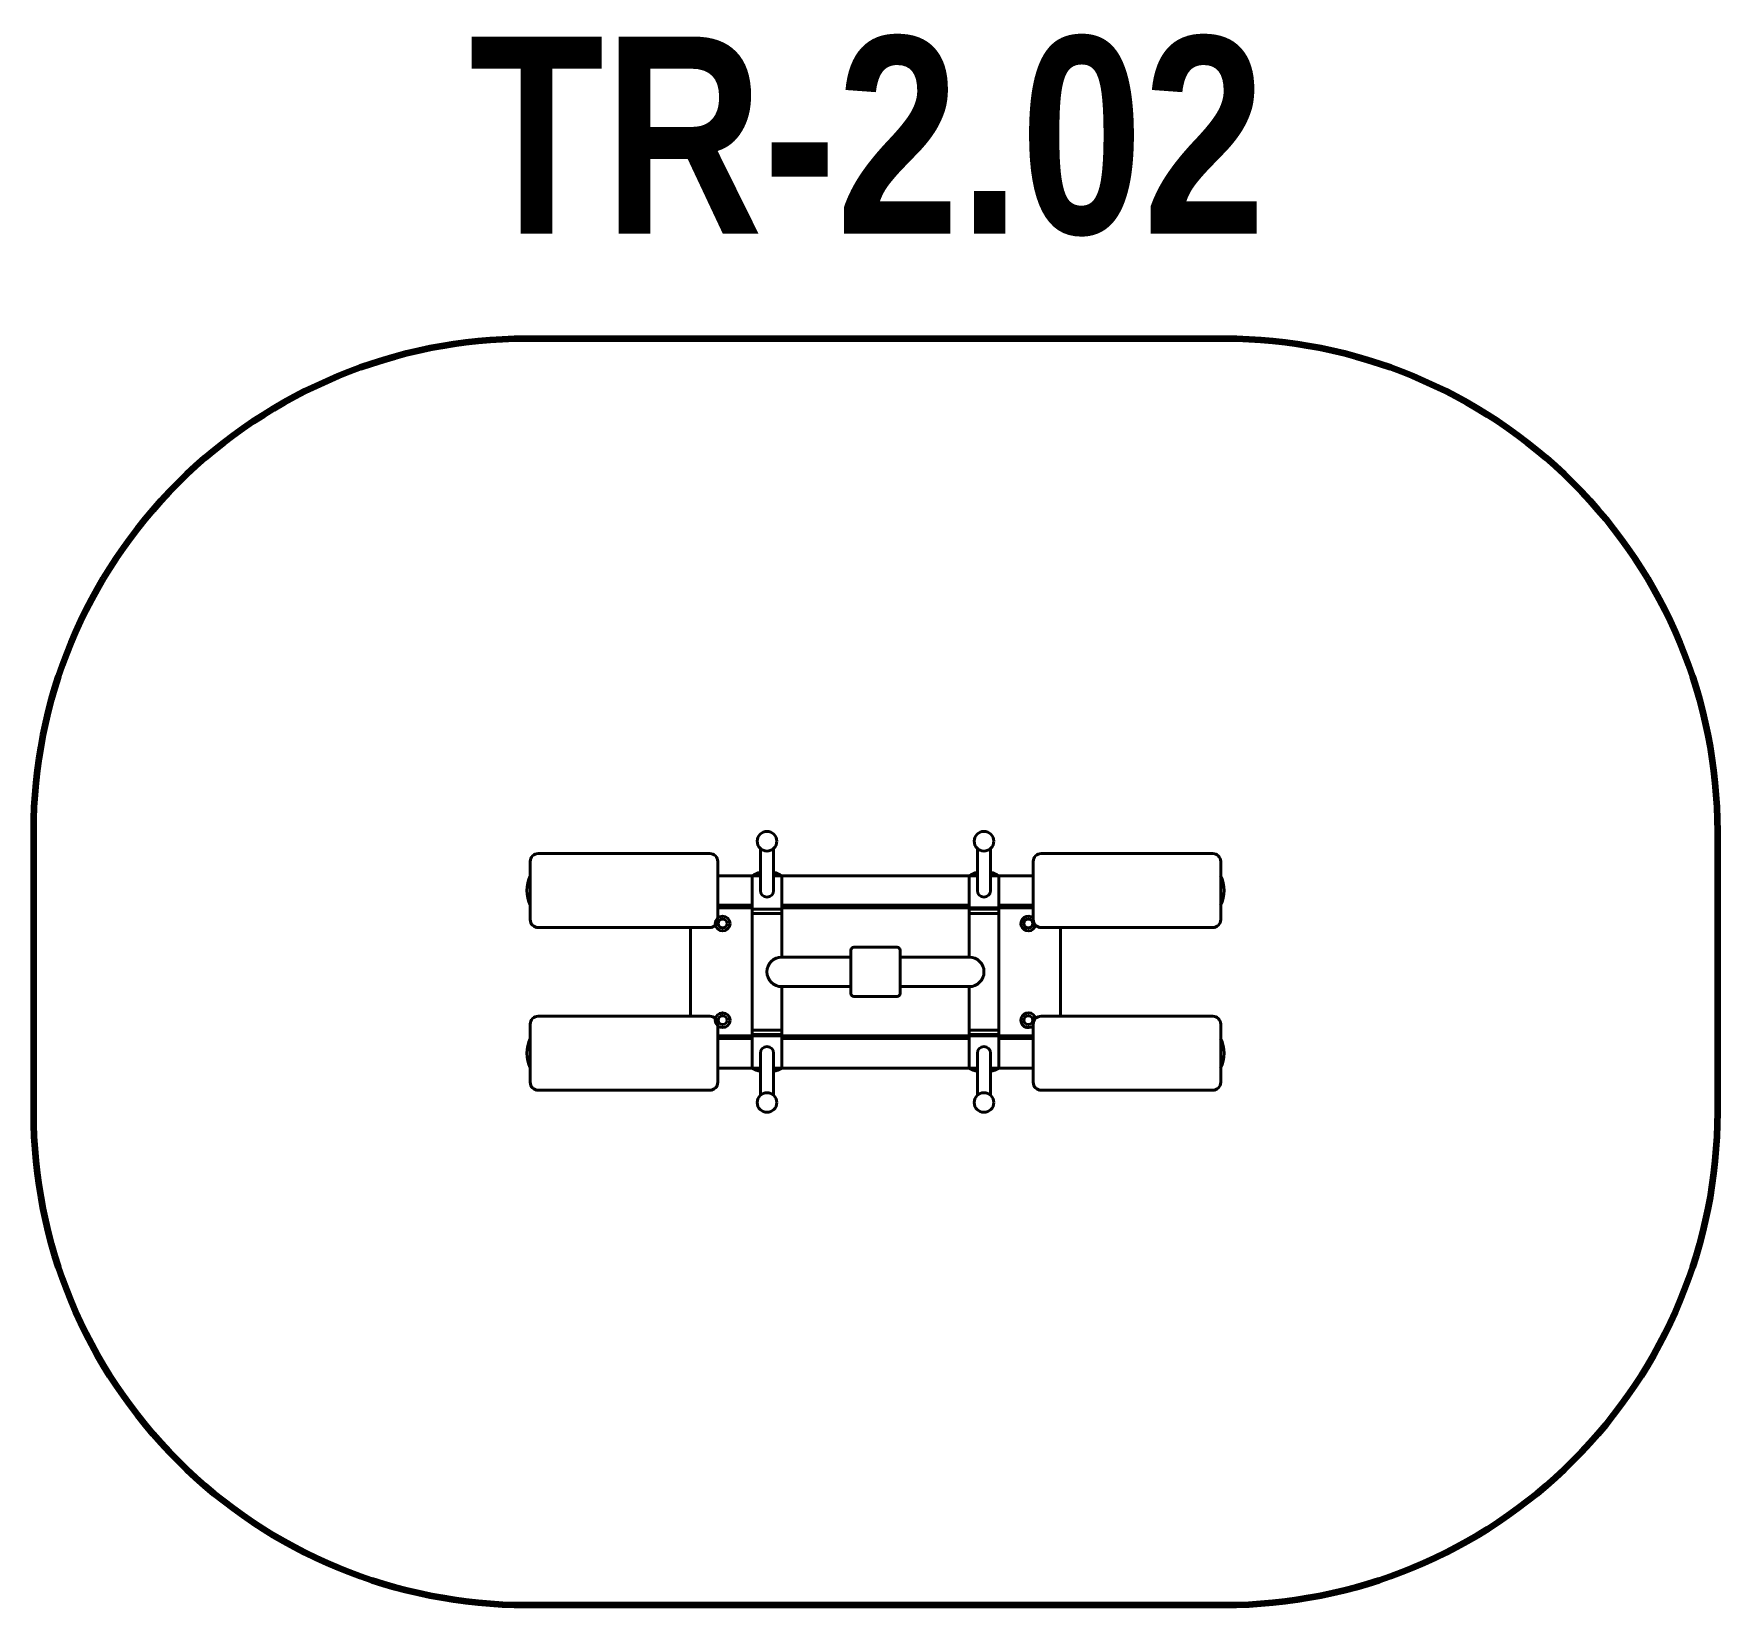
# Model space of a CAD drawing. Header units: millimetres. Extents: x 108122 to 111536, y 1141 to 4329.
import ezdxf

# ---------------------------------------------------------------- set-up
doc = ezdxf.new("R2010")
doc.units = ezdxf.units.MM
doc.layers.add('DiKom', color=7, linetype='Continuous')
doc.styles.add('style1', font='arialbd.ttf', dxfattribs={"width": 0.8})

msp = doc.modelspace()

# ---------------------------------------------------------------- linework, layer by layer
at = {"layer": 'DiKom', "color": 7, "linetype": 'Continuous', "lineweight": 40}
for p, q in [((109492.7, 2666.2), (109144.7, 2666.2)), ((109595.3, 2591.2), (109595.3, 2676.4)), ((109622.1, 2591.2), (109622.1, 2676.4)), ((110035.3, 2591.2), (110035.3, 2676.4)), ((110062.1, 2591.2), (110062.1, 2676.4)), ((110164.7, 2666.2), (110512.7, 2666.2)), ((109128.7, 2650.2), (109128.7, 2532.2)), ((109508.7, 2532.2), (109508.7, 2650.2)), ((110148.7, 2532.2), (110148.7, 2650.2)), ((110528.7, 2650.2), (110528.7, 2532.2)), ((109508.7, 2621.2), (109578.7, 2621.2)), ((109578.7, 2621.2), (109578.7, 2553.2)), ((109578.7, 2621.2), (109595.3, 2621.2)), ((109622.1, 2621.2), (109638.7, 2621.2)), ((109638.7, 2621.2), (109638.7, 2553.2)), ((109638.7, 2621.2), (109828.7, 2621.2)), ((110018.7, 2621.2), (109828.7, 2621.2)), ((110018.7, 2621.2), (110018.7, 2553.2)), ((110035.3, 2621.2), (110018.7, 2621.2)), ((110078.7, 2621.2), (110062.1, 2621.2)), ((110078.7, 2621.2), (110078.7, 2553.2)), ((110148.7, 2621.2), (110078.7, 2621.2)), ((109508.7, 2561.2), (109578.7, 2561.2)), ((109638.7, 2561.2), (109828.7, 2561.2)), ((110018.7, 2561.2), (109828.7, 2561.2)), ((110148.7, 2561.2), (110078.7, 2561.2)), ((109508.7, 2556.2), (109578.7, 2556.2)), ((109578.7, 2553.2), (109638.7, 2553.2)), ((109578.7, 2553.2), (109578.7, 2426.2)), ((109578.7, 2544.6), (109638.7, 2544.6)), ((109638.7, 2556.2), (110148.7, 2556.2)), ((109638.7, 2553.2), (109638.7, 2456.2)), ((110078.7, 2553.2), (110018.7, 2553.2)), ((110018.7, 2553.2), (110018.7, 2456.2)), ((110078.7, 2544.6), (110018.7, 2544.6)), ((110148.7, 2556.2), (110078.7, 2556.2)), ((110078.7, 2553.2), (110078.7, 2426.2)), ((109144.7, 2516.2), (109492.7, 2516.2)), ((109453.7, 2336.2), (109453.7, 2516.2)), ((110512.7, 2516.2), (110164.7, 2516.2)), ((110203.7, 2516.2), (110203.7, 2336.2)), ((109778.7, 2470.2), (109778.7, 2382.2)), ((109872.7, 2476.2), (109784.7, 2476.2)), ((109878.7, 2382.2), (109878.7, 2470.2)), ((109578.7, 2299.2), (109578.7, 2426.2)), ((109638.7, 2456.2), (109778.7, 2456.2)), ((110018.7, 2456.2), (109878.7, 2456.2)), ((110078.7, 2299.2), (110078.7, 2426.2)), ((109638.7, 2299.2), (109638.7, 2396.2)), ((109638.7, 2396.2), (109778.7, 2396.2)), ((110018.7, 2396.2), (109878.7, 2396.2)), ((110018.7, 2299.2), (110018.7, 2396.2)), ((109784.7, 2376.2), (109872.7, 2376.2)), ((109872.7, 2376.2), (109784.7, 2376.2)), ((109144.7, 2336.2), (109492.7, 2336.2)), ((110512.7, 2336.2), (110164.7, 2336.2)), ((109128.7, 2202.2), (109128.7, 2320.2)), ((109508.7, 2320.2), (109508.7, 2202.2)), ((109508.7, 2296.2), (110148.7, 2296.2)), ((109508.7, 2296.2), (109578.7, 2296.2)), ((109508.7, 2291.2), (109578.7, 2291.2)), ((109578.7, 2307.8), (109638.7, 2307.8)), ((109578.7, 2231.2), (109578.7, 2299.2)), ((109578.7, 2299.2), (109638.7, 2299.2)), ((109638.7, 2231.2), (109638.7, 2299.2)), ((109638.7, 2296.2), (110148.7, 2296.2)), ((109638.7, 2291.2), (109828.7, 2291.2)), ((110018.7, 2291.2), (109828.7, 2291.2)), ((110078.7, 2307.8), (110018.7, 2307.8)), ((110018.7, 2231.2), (110018.7, 2299.2)), ((110078.7, 2299.2), (110018.7, 2299.2)), ((110078.7, 2231.2), (110078.7, 2299.2)), ((110148.7, 2296.2), (110078.7, 2296.2)), ((110148.7, 2291.2), (110078.7, 2291.2)), ((110148.7, 2320.2), (110148.7, 2202.2)), ((110528.7, 2202.2), (110528.7, 2320.2)), ((109595.3, 2261.2), (109595.3, 2176)), ((109622.1, 2261.2), (109622.1, 2176)), ((110035.3, 2261.2), (110035.3, 2176)), ((110062.1, 2261.2), (110062.1, 2176)), ((109508.7, 2231.2), (109578.7, 2231.2)), ((109578.7, 2231.2), (109595.3, 2231.2)), ((109622.1, 2231.2), (109638.7, 2231.2)), ((109638.7, 2231.2), (109828.7, 2231.2)), ((110018.7, 2231.2), (109828.7, 2231.2)), ((110035.3, 2231.2), (110018.7, 2231.2)), ((110078.7, 2231.2), (110062.1, 2231.2)), ((110148.7, 2231.2), (110078.7, 2231.2)), ((109492.7, 2186.2), (109144.7, 2186.2)), ((110164.7, 2186.2), (110512.7, 2186.2))]:
    msp.add_line(p, q, dxfattribs=at)
at = {"layer": 'DiKom', "color": 3, "lineweight": 200}
msp.add_lwpolyline([(108121.6, 2141.3), (108121.6, 2711.1, -0.414214), (109121.6, 3711.1), (110535.9, 3711.1, -0.414214), (111535.9, 2711.1), (111535.9, 2141.3, -0.414214), (110535.9, 1141.3), (109121.6, 1141.3, -0.414214)], format="xyb", close=True, dxfattribs=at)
at = {"layer": 'DiKom', "color": 7, "linetype": 'Continuous', "lineweight": 40}
for centre, radius in [((109608.7, 2691.2), 19.9), ((110048.7, 2691.2), 19.9), ((109518.7, 2524.2), 15), ((109518.7, 2524.2), 9), ((110138.7, 2524.2), 9), ((109518.7, 2328.2), 15), ((109518.7, 2328.2), 15), ((109518.7, 2328.2), 9), ((109518.7, 2328.2), 9), ((110138.7, 2328.2), 9), ((110138.7, 2328.2), 9), ((109608.7, 2161.2), 19.9), ((110048.7, 2161.2), 19.9)]:
    msp.add_circle(centre, radius, dxfattribs=at)
for centre, radius, start, end in [((109144.7, 2650.2), 16, 90, 180), ((109492.7, 2650.2), 16, 0, 90), ((110164.7, 2650.2), 16, 90, 180), ((110512.7, 2650.2), 16, 0, 90), ((109188.2, 2591.2), 66.6, 153.2466, 206.7534), ((109608.7, 2571.5), 58.1, 103.3455, 121.1153), ((109608.7, 2571.5), 58.1, 58.8847, 76.6547), ((110048.7, 2571.5), 58.1, 103.3453, 121.1153), ((110048.7, 2571.5), 58.1, 58.8847, 76.6545), ((110469.2, 2591.2), 66.6, 333.2466, 26.7534), ((109608.7, 2591.2), 13.4, 180, 0), ((110048.7, 2591.2), 13.4, 180, 0), ((109144.7, 2532.2), 16, 180, 270), ((109492.7, 2532.2), 16, 270, 0), ((110138.7, 2524.2), 15, 48.1897, 347.4197), ((110164.7, 2532.2), 16, 180, 270), ((110512.7, 2532.2), 16, 270, 0), ((109784.7, 2470.2), 6, 90, 180), ((109872.7, 2470.2), 6, 0, 90), ((109638.7, 2426.2), 30, 90, 180), ((109638.7, 2426.2), 30, 180, 270), ((110018.7, 2426.2), 30, 0, 90), ((110018.7, 2426.2), 30, 270, 0), ((109784.7, 2382.2), 6, 180, 270), ((109784.7, 2382.2), 6, 180, 270), ((109872.7, 2382.2), 6, 270, 0), ((109872.7, 2382.2), 6, 270, 0), ((109144.7, 2320.2), 16, 90, 180), ((109492.7, 2320.2), 16, 0, 90), ((110138.7, 2328.2), 15, 12.5803, 311.8103), ((110138.7, 2328.2), 15, 12.5803, 311.8103), ((110164.7, 2320.2), 16, 90, 180), ((110512.7, 2320.2), 16, 0, 90), ((109188.2, 2261.2), 66.6, 153.2466, 206.7534), ((110469.2, 2261.2), 66.6, 333.2466, 26.7534), ((109608.7, 2261.2), 13.4, 0, 180), ((110048.7, 2261.2), 13.4, 0, 180), ((109608.7, 2280.9), 58.1, 238.8847, 256.6545), ((109608.7, 2280.9), 58.1, 283.3453, 301.1153), ((110048.7, 2280.9), 58.1, 238.8847, 256.6547), ((110048.7, 2280.9), 58.1, 283.3455, 301.1153), ((109144.7, 2202.2), 16, 180, 270), ((109492.7, 2202.2), 16, 270, 0), ((110164.7, 2202.2), 16, 180, 270), ((110512.7, 2202.2), 16, 270, 0)]:
    msp.add_arc(centre, radius, start, end, dxfattribs=at)

# ---------------------------------------------------------------- texts
at = {"layer": 'DiKom', "insert": (109005, 4323.3), "char_height": 400, "attachment_point": 1, "style": 'style1'}
msp.add_mtext_dynamic_manual_height_columns('TR-2.02', width=2518.219, gutter_width=2.09, heights=[0], dxfattribs=at)

doc.saveas('drawing.dxf')
